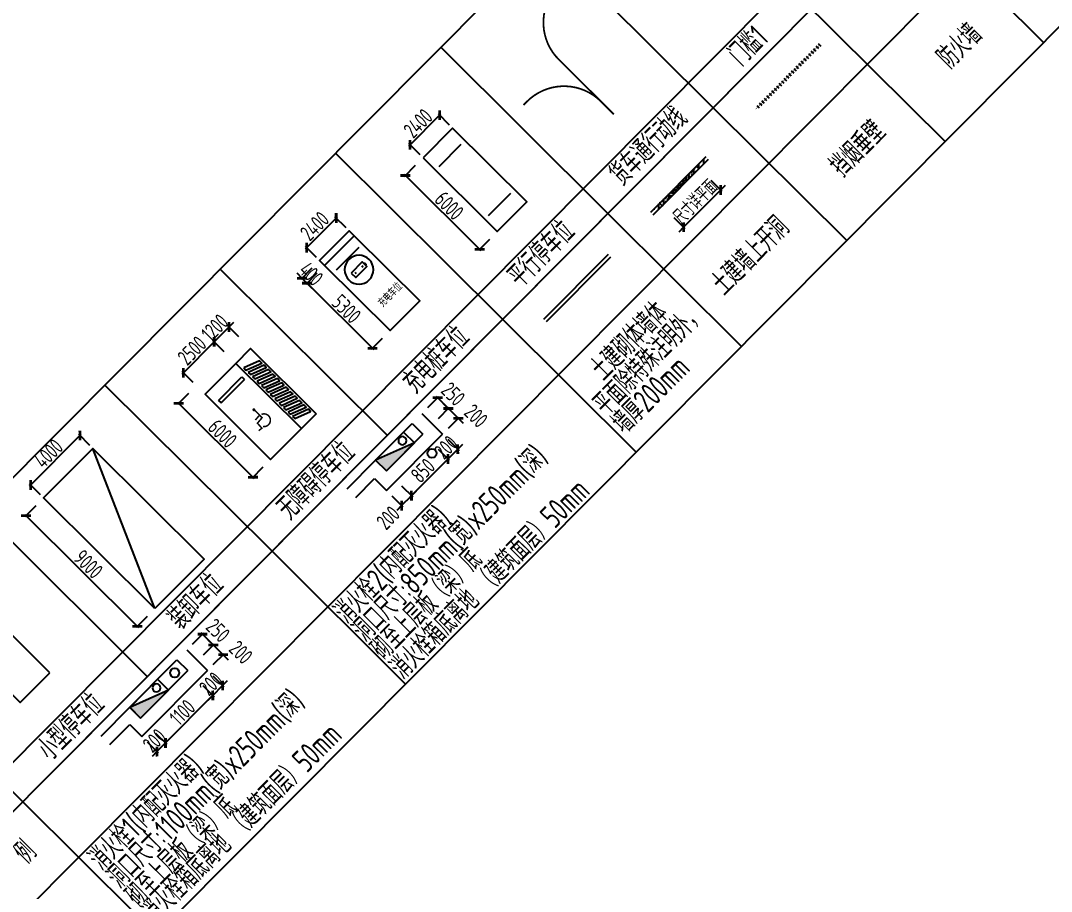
# Model space of a CAD drawing. Extents: x 517381295 to 519272522, y 3499086963 to 3500603577.
# Drawn here: x 519034464 to 519093535, y 3499592979 to 3499642887 of the extents above; entities that cross this region are included whole.
import ezdxf
from ezdxf.enums import TextEntityAlignment as Align

# ---------------------------------------------------------------- set-up
doc = ezdxf.new("R2010")
doc.units = 0
doc.header["$LTSCALE"] = 1000
doc.header["$MEASUREMENT"] = 0
doc.header["$PDMODE"] = 1
doc.linetypes.add('DASHED', pattern=[0.75, 0.5, -0.25])
doc.linetypes.add('DOTE', pattern=[2.42, 2, -0.2, 0.02, -0.2])
doc.layers.get('0').update_dxf_attribs({"linetype": 'CONTINUOUS'})
doc.layers.get('DEFPOINTS').update_dxf_attribs({"color": 8, "linetype": 'CONTINUOUS'})
for name, color, linetype in [('A-地下车道中线', 1, 'CONTINUOUS'), ('A_park 2', 251, 'CONTINUOUS'), ('AD-DIMS-INSD', 73, 'CONTINUOUS'), ('AD-NAME-ROOM', 9, 'CONTINUOUS'), ('AE-DOOR-INSD', 61, 'CONTINUOUS'), ('AE-EQPM', 70, 'CONTINUOUS'), ('AE-HOLE', 211, 'CONTINUOUS'), ('AE-WALL', 255, 'CONTINUOUS'), ('AE-WALL-HACH', 15, 'CONTINUOUS'), ('C-SHET-SHET', 144, 'CONTINUOUS'), ('road center', 171, 'CONTINUOUS'), ('W-FRPT-HYDT', 140, 'CONTINUOUS'), ('停车', 254, 'CONTINUOUS')]:
    doc.layers.add(name, color=color, linetype=linetype)
doc.styles.add('TH-STYLE3', font='tssdeng.shx', dxfattribs={"width": 0.7, "bigfont": 'tssdchn.shx'})
doc.dimstyles.new('TH-DIM150-FINAL', dxfattribs={"dimscale": 100, "dimtxt": 4.5, "dimasz": 2, "dimexe": 1, "dimexo": 1, "dimgap": 1, "dimtad": 1, "dimdec": 0, "dimdsep": 46, "dimtxsty": 'TH-STYLE3', "dimblk1": 'ARCHTICK', "dimblk2": 'ARCHTICK', "dimsah": 1, "dimcen": -1, "dimdle": 1, "dimclrd": 256, "dimclre": 256, "dimclrt": 256, "dimadec": 0, "dimazin": 0, "dimtfac": 1, "dimtdec": 0, "dimtix": 1, "dimtmove": 2, "dimatfit": 0, "dimldrblk": 'DOT', "dimfxl": 0, "dimtolj": 1, "dimtzin": 0, "dimlwd": -1, "dimlwe": -1, "dimarcsym": 0})

# ---------------------------------------------------------------- blocks, each defined once
blk = doc.blocks.new('C-Cutline-plan$0$消火栓箱(带水喉)')
at = {"layer": 'W-FRPT-HYDT'}
h = blk.add_hatch(color=8, dxfattribs=at)
h.paths.add_polyline_path([(927.95, 44.66), (930.35, 38.42), (930.35, 44.66)])
h.paths.add_polyline_path([(930.35, 44.66), (930.35, 38.42), (930.45, 38.16), (930.45, 44.66)])
for p, q in [((930.45, 38.16), (927.95, 44.66)), ((927.95, 44.66), (927.95, 38.16)), ((930.45, 44.66), (927.95, 44.66)), ((930.45, 38.16), (930.45, 44.66)), ((927.95, 38.16), (930.45, 38.16))]:
    blk.add_line(p, q, dxfattribs=at)
blk.add_circle((928.81, 39.3), 0.659, dxfattribs=at)
blk = doc.blocks.new('_ArchTick')
at = {"color": 0, "linetype": 'ByBlock', "const_width": 0.4}
blk.add_lwpolyline([(-0.5, -0.5), (0.5, 0.5)], dxfattribs=at)
blk = doc.blocks.new('*D390')
at = {"layer": 'AD-DIMS-INSD', "transparency": 16777216}
for p, q in [((519041709, 3499601557), (519042347, 3499600922)), ((519042201, 3499602052), (519042839, 3499601417)), ((519042276, 3499600993), (519042768, 3499601488)), ((519042768, 3499601488), (519043050, 3499601771)), ((519042276, 3499600993), (519041994, 3499600709))]:
    blk.add_line(p, q, dxfattribs=at)
at = {"layer": 'DEFPOINTS', "color": 0, "transparency": 16777216}
for p in [(519041813, 3499602438), (519041321, 3499601943), (519042768, 3499601488)]:
    blk.add_point(p, dxfattribs=at)
at = {"layer": 'AD-DIMS-INSD', "transparency": 16777216, "xscale": 400, "yscale": 400, "zscale": 400}
for p, rotation in [((519042768, 3499601488), 225.1572953919617), ((519042276, 3499600993), 45.15729539196177)]:
    blk.add_blockref('_ArchTick', p, dxfattribs=dict(at, rotation=rotation))
at = {"layer": 'AD-DIMS-INSD', "transparency": 16777216, "insert": (519042132, 3499601628), "char_height": 900, "attachment_point": 5, "rotation": 45.1573, "style": 'TH-STYLE3'}
blk.add_mtext('\\A1;200', dxfattribs=at)
blk = doc.blocks.new('_DOT')
at = {"color": 0, "linetype": 'ByBlock', "const_width": 0.5}
blk.add_lwpolyline([(-0.25, 0, 1), (0.25, 0, 1)], format="xyb", close=True, dxfattribs=at)
blk = doc.blocks.new('*D391')
at = {"layer": 'AD-DIMS-INSD', "transparency": 16777216}
for p, q in [((519044909, 3499604774), (519045547, 3499604139)), ((519042698, 3499601417), (519045546, 3499604281)), ((519042201, 3499602052), (519042839, 3499601417))]:
    blk.add_line(p, q, dxfattribs=at)
at = {"layer": 'DEFPOINTS', "color": 0, "transparency": 16777216}
for p in [(519044521, 3499605160), (519045476, 3499604210), (519041813, 3499602438)]:
    blk.add_point(p, dxfattribs=at)
at = {"layer": 'AD-DIMS-INSD', "transparency": 16777216, "xscale": 400, "yscale": 400, "zscale": 400}
for p, rotation in [((519045476, 3499604210), 45.15729539196171), ((519042768, 3499601488), 225.1572953919617)]:
    blk.add_blockref('_ArchTick', p, dxfattribs=dict(at, rotation=rotation))
at = {"layer": 'AD-DIMS-INSD', "transparency": 16777216, "insert": (519043732, 3499603237), "char_height": 900, "attachment_point": 5, "rotation": 45.1573, "style": 'TH-STYLE3'}
blk.add_mtext('\\A1;1100', dxfattribs=at)
blk = doc.blocks.new('*D392')
at = {"layer": 'AD-DIMS-INSD', "transparency": 16777216}
for p, q in [((519045472, 3499605341), (519046110, 3499604706)), ((519046039, 3499604776), (519046321, 3499605060)), ((519044909, 3499604774), (519045547, 3499604139)), ((519045476, 3499604210), (519046039, 3499604776)), ((519045476, 3499604210), (519045194, 3499603926))]:
    blk.add_line(p, q, dxfattribs=at)
at = {"layer": 'DEFPOINTS', "color": 0, "transparency": 16777216}
for p in [(519045084, 3499605726), (519044521, 3499605160), (519046039, 3499604776)]:
    blk.add_point(p, dxfattribs=at)
at = {"layer": 'AD-DIMS-INSD', "transparency": 16777216, "xscale": 400, "yscale": 400, "zscale": 400}
for p, rotation in [((519046039, 3499604776), 225.1572953919617), ((519045476, 3499604210), 45.15729539196177)]:
    blk.add_blockref('_ArchTick', p, dxfattribs=dict(at, rotation=rotation))
at = {"layer": 'AD-DIMS-INSD', "transparency": 16777216, "insert": (519045368, 3499604881), "char_height": 900, "attachment_point": 5, "rotation": 45.1573, "style": 'TH-STYLE3'}
blk.add_mtext('\\A1;200', dxfattribs=at)
blk = doc.blocks.new('*D393')
at = {"layer": 'AD-DIMS-INSD', "transparency": 16777216}
for p, q in [((519055730, 3499615655), (519056368, 3499615021)), ((519056294, 3499616222), (519056932, 3499615587)), ((519056297, 3499615091), (519056861, 3499615658)), ((519056861, 3499615658), (519057143, 3499615941)), ((519056297, 3499615091), (519056015, 3499614807))]:
    blk.add_line(p, q, dxfattribs=at)
at = {"layer": 'DEFPOINTS', "color": 0, "transparency": 16777216}
for p in [(519055648, 3499616864), (519055084, 3499616298), (519056861, 3499615658)]:
    blk.add_point(p, dxfattribs=at)
at = {"layer": 'AD-DIMS-INSD', "transparency": 16777216, "xscale": 400, "yscale": 400, "zscale": 400}
for p, rotation in [((519056861, 3499615658), 225.1572953919617), ((519056297, 3499615091), 45.15729539196177)]:
    blk.add_blockref('_ArchTick', p, dxfattribs=dict(at, rotation=rotation))
at = {"layer": 'AD-DIMS-INSD', "transparency": 16777216, "insert": (519055525, 3499614391), "char_height": 900, "attachment_point": 5, "rotation": 45.1573, "style": 'TH-STYLE3'}
blk.add_mtext('\\A1;200', dxfattribs=at)
blk = doc.blocks.new('*D394')
at = {"layer": 'AD-DIMS-INSD', "transparency": 16777216}
for p, q in [((519058386, 3499618325), (519059024, 3499617691)), ((519056790, 3499615587), (519059023, 3499617832)), ((519056294, 3499616222), (519056932, 3499615587))]:
    blk.add_line(p, q, dxfattribs=at)
at = {"layer": 'DEFPOINTS', "color": 0, "transparency": 16777216}
for p in [(519057740, 3499618968), (519058953, 3499617761), (519055648, 3499616864)]:
    blk.add_point(p, dxfattribs=at)
at = {"layer": 'AD-DIMS-INSD', "transparency": 16777216, "xscale": 400, "yscale": 400, "zscale": 400}
for p, rotation in [((519058953, 3499617761), 45.15729539196171), ((519056861, 3499615658), 225.1572953919617)]:
    blk.add_blockref('_ArchTick', p, dxfattribs=dict(at, rotation=rotation))
at = {"layer": 'AD-DIMS-INSD', "transparency": 16777216, "insert": (519057517, 3499617097), "char_height": 900, "attachment_point": 5, "rotation": 45.1573, "style": 'TH-STYLE3'}
blk.add_mtext('\\A1;850', dxfattribs=at)
blk = doc.blocks.new('*D395')
at = {"layer": 'AD-DIMS-INSD', "transparency": 16777216}
for p, q in [((519058949, 3499618892), (519059587, 3499618257)), ((519059516, 3499618328), (519059798, 3499618611)), ((519058386, 3499618325), (519059024, 3499617691)), ((519058953, 3499617761), (519059516, 3499618328)), ((519058953, 3499617761), (519058671, 3499617478))]:
    blk.add_line(p, q, dxfattribs=at)
at = {"layer": 'DEFPOINTS', "color": 0, "transparency": 16777216}
for p in [(519058303, 3499619534), (519057740, 3499618968), (519059516, 3499618328)]:
    blk.add_point(p, dxfattribs=at)
at = {"layer": 'AD-DIMS-INSD', "transparency": 16777216, "xscale": 400, "yscale": 400, "zscale": 400}
for p, rotation in [((519059516, 3499618328), 225.1572953919617), ((519058953, 3499617761), 45.15729539196177)]:
    blk.add_blockref('_ArchTick', p, dxfattribs=dict(at, rotation=rotation))
at = {"layer": 'AD-DIMS-INSD', "transparency": 16777216, "insert": (519058845, 3499618432), "char_height": 900, "attachment_point": 5, "rotation": 45.1573, "style": 'TH-STYLE3'}
blk.add_mtext('\\A1;200', dxfattribs=at)
blk = doc.blocks.new('*D396')
at = {"layer": 'AD-DIMS-INSD', "transparency": 16777216}
for p, q in [((519058417, 3499620089), (519059052, 3499620727)), ((519058981, 3499620657), (519058698, 3499620939)), ((519058981, 3499620657), (519059548, 3499620093)), ((519058984, 3499619526), (519059618, 3499620164)), ((519059548, 3499620093), (519059832, 3499619811))]:
    blk.add_line(p, q, dxfattribs=at)
at = {"layer": 'DEFPOINTS', "color": 0, "transparency": 16777216}
for p in [(519058196, 3499619867), (519059548, 3499620093), (519058763, 3499619304)]:
    blk.add_point(p, dxfattribs=at)
at = {"layer": 'AD-DIMS-INSD', "transparency": 16777216, "xscale": 400, "yscale": 400, "zscale": 400}
for p, rotation in [((519058981, 3499620657), 315.1572881541092), ((519059548, 3499620093), 135.1572881541092)]:
    blk.add_blockref('_ArchTick', p, dxfattribs=dict(at, rotation=rotation))
at = {"layer": 'AD-DIMS-INSD', "transparency": 16777216, "insert": (519060566, 3499620234), "char_height": 900, "attachment_point": 5, "rotation": 315.15729, "style": 'TH-STYLE3'}
blk.add_mtext('\\A1;200', dxfattribs=at)
blk = doc.blocks.new('*D397')
at = {"layer": 'AD-DIMS-INSD', "transparency": 16777216}
for p, q in [((519057799, 3499620705), (519058433, 3499621343)), ((519059052, 3499620586), (519058292, 3499621342)), ((519058417, 3499620089), (519059052, 3499620727))]:
    blk.add_line(p, q, dxfattribs=at)
at = {"layer": 'DEFPOINTS', "color": 0, "transparency": 16777216}
for p in [(519058363, 3499621272), (519057577, 3499620482), (519058196, 3499619867)]:
    blk.add_point(p, dxfattribs=at)
at = {"layer": 'AD-DIMS-INSD', "transparency": 16777216, "xscale": 400, "yscale": 400, "zscale": 400}
for p, rotation in [((519058363, 3499621272), 135.1572881541092), ((519058981, 3499620657), 315.1572881541092)]:
    blk.add_blockref('_ArchTick', p, dxfattribs=dict(at, rotation=rotation))
at = {"layer": 'AD-DIMS-INSD', "transparency": 16777216, "insert": (519059253, 3499621486), "char_height": 900, "attachment_point": 5, "rotation": 315.15729, "style": 'TH-STYLE3'}
blk.add_mtext('\\A1;250', dxfattribs=at)
blk = doc.blocks.new('*D400')
at = {"layer": 'AD-DIMS-INSD', "transparency": 16777216}
for p, q in [((519045504, 3499607105), (519045221, 3499607387)), ((519044940, 3499606538), (519045575, 3499607176)), ((519045504, 3499607105), (519046071, 3499606542)), ((519045507, 3499605974), (519046141, 3499606613)), ((519046071, 3499606542), (519046354, 3499606260))]:
    blk.add_line(p, q, dxfattribs=at)
at = {"layer": 'DEFPOINTS', "color": 0, "transparency": 16777216}
for p in [(519044719, 3499606316), (519046071, 3499606542), (519045286, 3499605752)]:
    blk.add_point(p, dxfattribs=at)
at = {"layer": 'AD-DIMS-INSD', "transparency": 16777216, "xscale": 400, "yscale": 400, "zscale": 400}
for p, rotation in [((519045504, 3499607105), 315.1572881541092), ((519046071, 3499606542), 135.1572881541092)]:
    blk.add_blockref('_ArchTick', p, dxfattribs=dict(at, rotation=rotation))
at = {"layer": 'AD-DIMS-INSD', "transparency": 16777216, "insert": (519047089, 3499606683), "char_height": 900, "attachment_point": 5, "rotation": 315.15729, "style": 'TH-STYLE3'}
blk.add_mtext('\\A1;200', dxfattribs=at)
blk = doc.blocks.new('*D401')
at = {"layer": 'AD-DIMS-INSD', "transparency": 16777216}
for p, q in [((519044321, 3499607153), (519044956, 3499607791)), ((519045575, 3499607035), (519044815, 3499607791)), ((519044940, 3499606538), (519045575, 3499607176))]:
    blk.add_line(p, q, dxfattribs=at)
at = {"layer": 'DEFPOINTS', "color": 0, "transparency": 16777216}
for p in [(519044885, 3499607720), (519044100, 3499606931), (519044719, 3499606316)]:
    blk.add_point(p, dxfattribs=at)
at = {"layer": 'AD-DIMS-INSD', "transparency": 16777216, "xscale": 400, "yscale": 400, "zscale": 400}
for p, rotation in [((519044885, 3499607720), 135.1572881541092), ((519045504, 3499607105), 315.1572881541092)]:
    blk.add_blockref('_ArchTick', p, dxfattribs=dict(at, rotation=rotation))
at = {"layer": 'AD-DIMS-INSD', "transparency": 16777216, "insert": (519045776, 3499607934), "char_height": 900, "attachment_point": 5, "rotation": 315.15729, "style": 'TH-STYLE3'}
blk.add_mtext('\\A1;250', dxfattribs=at)
blk = doc.blocks.new('*D402')
at = {"layer": 'AD-DIMS-INSD', "transparency": 16777216}
for p, q in [((519034971, 3499616199), (519037932, 3499619177)), ((519038429, 3499618542), (519037791, 3499619177)), ((519035608, 3499615706), (519034970, 3499616341))]:
    blk.add_line(p, q, dxfattribs=at)
at = {"layer": 'DEFPOINTS', "color": 0, "transparency": 16777216}
for p in [(519037862, 3499619106), (519038603, 3499618369), (519035782, 3499615533)]:
    blk.add_point(p, dxfattribs=at)
at = {"layer": 'AD-DIMS-INSD', "transparency": 16777216, "xscale": 400, "yscale": 400, "zscale": 400}
for p, rotation in [((519037862, 3499619106), 45.15734613649116), ((519035041, 3499616270), 225.1573461364912)]:
    blk.add_blockref('_ArchTick', p, dxfattribs=dict(at, rotation=rotation))
at = {"layer": 'AD-DIMS-INSD', "transparency": 16777216, "insert": (519036061, 3499618076), "char_height": 900, "attachment_point": 5, "rotation": 45.15735, "style": 'TH-STYLE3'}
blk.add_mtext('\\A1;4000', dxfattribs=at)
blk = doc.blocks.new('*D403')
at = {"layer": 'AD-DIMS-INSD', "transparency": 16777216}
for p, q in [((519035335, 3499615083), (519034700, 3499614444)), ((519034700, 3499614586), (519041223, 3499608098)), ((519041716, 3499608736), (519041081, 3499608098))]:
    blk.add_line(p, q, dxfattribs=at)
at = {"layer": 'DEFPOINTS', "color": 0, "transparency": 16777216}
for p in [(519035782, 3499615533), (519042164, 3499609186), (519041152, 3499608169)]:
    blk.add_point(p, dxfattribs=at)
at = {"layer": 'AD-DIMS-INSD', "transparency": 16777216, "xscale": 400, "yscale": 400, "zscale": 400}
for p, rotation in [((519034771, 3499614515), 135.1573582039993), ((519041152, 3499608169), 315.1573582039993)]:
    blk.add_blockref('_ArchTick', p, dxfattribs=dict(at, rotation=rotation))
at = {"layer": 'AD-DIMS-INSD', "transparency": 16777216, "insert": (519038349, 3499611732), "char_height": 900, "attachment_point": 5, "rotation": 315.15736, "style": 'TH-STYLE3'}
blk.add_mtext('\\A1;9000', dxfattribs=at)
blk = doc.blocks.new('__附着_A09-地下车库平面图（外参）_TEN24ZPV_设计区$0$无障碍车位')
at = {"layer": 'AE-EQPM'}
for p, q in [((-300, 4500), (-2200, 4500)), ((-2200, 4500), (-2200, 4300)), ((-300, 4300), (-2200, 4300)), ((-300, 4500), (-300, 4300))]:
    blk.add_line(p, q, dxfattribs=at)
for points in [[(-3700, 0), (-2500, 0), (-2500, 5300), (-3700, 5300)], [(-2635, 4790), (-2635, 4610), (-3565, 4252), (-3565, 4431)], [(-2500, 5300), (0, 5300), (0, 0), (-2500, 0)], [(-2635, 4431), (-2635, 4252), (-3565, 3894), (-3565, 4073)], [(-2635, 4073), (-2635, 3894), (-3565, 3536), (-3565, 3715)], [(-2635, 3715), (-2635, 3536), (-3565, 3178), (-3565, 3357)], [(-2635, 3357), (-2635, 3178), (-3565, 2820), (-3565, 2999)], [(-2635, 2999), (-2635, 2820), (-3565, 2462), (-3565, 2641)], [(-2635, 2641), (-2635, 2462), (-3565, 2104), (-3565, 2283)], [(-2635, 2283), (-2635, 2104), (-3565, 1746), (-3565, 1925)], [(-2635, 1925), (-2635, 1746), (-3565, 1388), (-3565, 1567)], [(-2635, 1567), (-2635, 1388), (-3565, 1030), (-3565, 1209)], [(-2635, 1209), (-2635, 1030), (-3565, 672), (-3565, 851)], [(-2635, 851), (-2635, 672), (-3565, 313), (-3565, 493)]]:
    blk.add_lwpolyline(points, close=True, dxfattribs=at)
at = {"layer": 'AE-EQPM', "const_width": 86.8, "elevation": 0}
blk.add_lwpolyline([(-1390, 2687, 1), (-1304, 2681, 1)], format="xyb", close=True, dxfattribs=at)
for points in [[(-1362, 2624), (-1353, 2031), (-942, 2003), (-922, 1617), (-689, 1647)], [(-1339, 2238), (-988, 2214)]]:
    blk.add_lwpolyline(points, dxfattribs=at)
blk.add_lwpolyline([(-1469, 2188, 1.32353), (-1038, 1637, -3.460137)], format="xyb", dxfattribs=at)
blk = doc.blocks.new('*D404')
at = {"layer": 'AD-DIMS-INSD', "transparency": 16777216}
for p, q in [((519043723, 3499622631), (519045627, 3499624546)), ((519046123, 3499623911), (519045485, 3499624545)), ((519044361, 3499622138), (519043722, 3499622773))]:
    blk.add_line(p, q, dxfattribs=at)
at = {"layer": 'DEFPOINTS', "color": 0, "transparency": 16777216}
for p in [(519045556, 3499624475), (519046298, 3499623737), (519044535, 3499621965)]:
    blk.add_point(p, dxfattribs=at)
at = {"layer": 'AD-DIMS-INSD', "transparency": 16777216, "xscale": 400, "yscale": 400, "zscale": 400}
for p, rotation in [((519045556, 3499624475), 45.15734613649171), ((519043793, 3499622702), 225.1573461364917)]:
    blk.add_blockref('_ArchTick', p, dxfattribs=dict(at, rotation=rotation))
at = {"layer": 'AD-DIMS-INSD', "transparency": 16777216, "insert": (519044285, 3499623976), "char_height": 900, "attachment_point": 5, "rotation": 45.15735, "style": 'TH-STYLE3'}
blk.add_mtext('\\A1;2500', dxfattribs=at)
blk = doc.blocks.new('*D405')
at = {"layer": 'AD-DIMS-INSD', "transparency": 16777216}
for p, q in [((519044087, 3499621515), (519043452, 3499620877)), ((519043452, 3499621018), (519047848, 3499616646)), ((519048341, 3499617284), (519047707, 3499616646))]:
    blk.add_line(p, q, dxfattribs=at)
at = {"layer": 'DEFPOINTS', "color": 0, "transparency": 16777216}
for p in [(519044535, 3499621965), (519048789, 3499617734), (519047777, 3499616716)]:
    blk.add_point(p, dxfattribs=at)
at = {"layer": 'AD-DIMS-INSD', "transparency": 16777216, "xscale": 400, "yscale": 400, "zscale": 400}
for p, rotation in [((519043523, 3499620947), 135.1573582039983), ((519047777, 3499616716), 315.1573582039982)]:
    blk.add_blockref('_ArchTick', p, dxfattribs=dict(at, rotation=rotation))
at = {"layer": 'AD-DIMS-INSD', "transparency": 16777216, "insert": (519046038, 3499619222), "char_height": 900, "attachment_point": 5, "rotation": 315.15736, "style": 'TH-STYLE3'}
blk.add_mtext('\\A1;6000', dxfattribs=at)
blk = doc.blocks.new('*D406')
at = {"layer": 'AD-DIMS-INSD', "transparency": 16777216}
for p, q in [((519045556, 3499624475), (519046402, 3499625326)), ((519046970, 3499624761), (519046332, 3499625396)), ((519046402, 3499625326), (519046684, 3499625609)), ((519046123, 3499623911), (519045485, 3499624545)), ((519045556, 3499624475), (519045274, 3499624191))]:
    blk.add_line(p, q, dxfattribs=at)
at = {"layer": 'DEFPOINTS', "color": 0, "transparency": 16777216}
for p in [(519046402, 3499625326), (519047144, 3499624588), (519046298, 3499623737)]:
    blk.add_point(p, dxfattribs=at)
at = {"layer": 'AD-DIMS-INSD', "transparency": 16777216, "xscale": 400, "yscale": 400, "zscale": 400}
for p, rotation in [((519046402, 3499625326), 225.1573461364917), ((519045556, 3499624475), 45.15734613649169)]:
    blk.add_blockref('_ArchTick', p, dxfattribs=dict(at, rotation=rotation))
at = {"layer": 'AD-DIMS-INSD', "transparency": 16777216, "insert": (519045589, 3499625288), "char_height": 900, "attachment_point": 5, "rotation": 45.15735, "style": 'TH-STYLE3'}
blk.add_mtext('\\A1;1200', dxfattribs=at)
blk = doc.blocks.new('*D407')
at = {"layer": 'AD-DIMS-INSD', "transparency": 16777216}
for p, q in [((519050788, 3499629806), (519052621, 3499631649)), ((519053118, 3499631014), (519052480, 3499631649)), ((519051425, 3499629313), (519050787, 3499629947))]:
    blk.add_line(p, q, dxfattribs=at)
at = {"layer": 'DEFPOINTS', "color": 0, "transparency": 16777216}
for p in [(519052551, 3499631578), (519053292, 3499630841), (519051600, 3499629139)]:
    blk.add_point(p, dxfattribs=at)
at = {"layer": 'AD-DIMS-INSD', "transparency": 16777216, "xscale": 400, "yscale": 400, "zscale": 400}
for p, rotation in [((519052551, 3499631578), 45.15734613650503), ((519050858, 3499629877), 225.1573461365051)]:
    blk.add_blockref('_ArchTick', p, dxfattribs=dict(at, rotation=rotation))
at = {"layer": 'AD-DIMS-INSD', "transparency": 16777216, "insert": (519051314, 3499631115), "char_height": 900, "attachment_point": 5, "rotation": 45.15735, "style": 'TH-STYLE3'}
blk.add_mtext('\\A1;2400', dxfattribs=at)
blk = doc.blocks.new('*D408')
at = {"layer": 'AD-DIMS-INSD', "transparency": 16777216}
for p, q in [((519051435, 3499628407), (519050801, 3499627769)), ((519050800, 3499627910), (519054700, 3499624032)), ((519055193, 3499624670), (519054559, 3499624032))]:
    blk.add_line(p, q, dxfattribs=at)
at = {"layer": 'DEFPOINTS', "color": 0, "transparency": 16777216}
for p in [(519051883, 3499628857), (519055641, 3499625120), (519054629, 3499624103)]:
    blk.add_point(p, dxfattribs=at)
at = {"layer": 'AD-DIMS-INSD', "transparency": 16777216, "xscale": 400, "yscale": 400, "zscale": 400}
for p, rotation in [((519050871, 3499627840), 135.1573582039901), ((519054629, 3499624103), 315.1573582039901)]:
    blk.add_blockref('_ArchTick', p, dxfattribs=dict(at, rotation=rotation))
at = {"layer": 'AD-DIMS-INSD', "transparency": 16777216, "insert": (519053138, 3499626361), "char_height": 900, "attachment_point": 5, "rotation": 315.15736, "style": 'TH-STYLE3'}
blk.add_mtext('\\A1;5300', dxfattribs=at)
blk = doc.blocks.new('*D409')
at = {"layer": 'AD-DIMS-INSD', "transparency": 16777216}
for p, q in [((519056714, 3499635694), (519058547, 3499637537)), ((519059044, 3499636902), (519058406, 3499637537)), ((519057352, 3499635200), (519056713, 3499635835))]:
    blk.add_line(p, q, dxfattribs=at)
at = {"layer": 'DEFPOINTS', "color": 0, "transparency": 16777216}
for p in [(519058477, 3499637466), (519059218, 3499636729), (519057526, 3499635027)]:
    blk.add_point(p, dxfattribs=at)
at = {"layer": 'AD-DIMS-INSD', "transparency": 16777216, "xscale": 400, "yscale": 400, "zscale": 400}
for p, rotation in [((519058477, 3499637466), 45.15734613650503), ((519056784, 3499635765), 225.1573461365051)]:
    blk.add_blockref('_ArchTick', p, dxfattribs=dict(at, rotation=rotation))
at = {"layer": 'AD-DIMS-INSD', "transparency": 16777216, "insert": (519057241, 3499637003), "char_height": 900, "attachment_point": 5, "rotation": 45.15735, "style": 'TH-STYLE3'}
blk.add_mtext('\\A1;2400', dxfattribs=at)
blk = doc.blocks.new('*D410')
at = {"layer": 'AD-DIMS-INSD', "transparency": 16777216}
for p, q in [((519057078, 3499634577), (519056443, 3499633939)), ((519056443, 3499634080), (519060839, 3499629708)), ((519061332, 3499630346), (519060698, 3499629708))]:
    blk.add_line(p, q, dxfattribs=at)
at = {"layer": 'DEFPOINTS', "color": 0, "transparency": 16777216}
for p in [(519057526, 3499635027), (519061780, 3499630796), (519060768, 3499629779)]:
    blk.add_point(p, dxfattribs=at)
at = {"layer": 'AD-DIMS-INSD', "transparency": 16777216, "xscale": 400, "yscale": 400, "zscale": 400}
for p, rotation in [((519056514, 3499634010), 135.1573582039901), ((519060768, 3499629779), 315.1573582039901)]:
    blk.add_blockref('_ArchTick', p, dxfattribs=dict(at, rotation=rotation))
at = {"layer": 'AD-DIMS-INSD', "transparency": 16777216, "insert": (519059029, 3499632284), "char_height": 900, "attachment_point": 5, "rotation": 315.15736, "style": 'TH-STYLE3'}
blk.add_mtext('\\A1;6000', dxfattribs=at)
blk = doc.blocks.new('*U388')
at = {"layer": 'AE-DOOR-INSD'}
for p, q in [((-200, 100), (-200, -100)), ((0, 100), (0, -100)), ((200, 100), (200, -100)), ((400, 100), (400, -100)), ((600, 100), (600, -100)), ((800, 100), (800, -100)), ((1000, 100), (1000, -100)), ((1200, 100), (1200, -100)), ((1400, 100), (1400, -100)), ((1600, 100), (1600, -100)), ((1800, 100), (1800, -100)), ((2000, 100), (2000, -100)), ((2200, 100), (2200, -100)), ((2400, 100), (2400, -100)), ((2600, 100), (2600, -100)), ((2800, 100), (2800, -100)), ((3000, 100), (3000, -100)), ((3200, 100), (3200, -100)), ((3400, 100), (3400, -100)), ((3600, 100), (3600, -100)), ((3800, 100), (3800, -100)), ((4000, 100), (4000, -100)), ((4200, 100), (4200, -100)), ((4400, 100), (4400, -100)), ((4600, 100), (4600, -100)), ((4800, 100), (4800, -100))]:
    blk.add_line(p, q, dxfattribs=at)
at = {"layer": 'AE-DOOR-INSD', "const_width": 30}
blk.add_lwpolyline([(-400, 0), (4840, 0)], dxfattribs=at)
blk = doc.blocks.new('*D415')
at = {"layer": 'AD-DIMS-INSD', "transparency": 16777216}
for p, q in [((519074011, 3499633738), (519074649, 3499633103)), ((519074578, 3499633174), (519074860, 3499633457)), ((519072462, 3499631046), (519074578, 3499633174)), ((519071895, 3499631610), (519072533, 3499630976)), ((519072462, 3499631046), (519072180, 3499630763))]:
    blk.add_line(p, q, dxfattribs=at)
at = {"layer": 'DEFPOINTS', "color": 0, "transparency": 16777216}
for p in [(519073342, 3499634402, 29), (519074578, 3499633174), (519071227, 3499632275, 29)]:
    blk.add_point(p, dxfattribs=at)
at = {"layer": 'AD-DIMS-INSD', "transparency": 16777216, "xscale": 400, "yscale": 400, "zscale": 400}
for p, rotation in [((519074578, 3499633174), 225.1572953919617), ((519072462, 3499631046), 45.15729539196177)]:
    blk.add_blockref('_ArchTick', p, dxfattribs=dict(at, rotation=rotation))
at = {"layer": 'AD-DIMS-INSD', "transparency": 16777216, "insert": (519073130, 3499632498), "char_height": 900, "attachment_point": 5, "rotation": 45.1573, "style": 'TH-STYLE3'}
blk.add_mtext('\\A1;尺寸详平面', dxfattribs=at)
blk = doc.blocks.new('parking lot')
at = {"layer": 'AE-EQPM'}
for p, q in [((-900, 4400), (-900, 4600)), ((-900, 4600), (900, 4600)), ((900, 4400), (-900, 4400)), ((900, 4600), (900, 4400))]:
    blk.add_line(p, q, dxfattribs=at)
blk.add_lwpolyline([(-1200, 0), (-1200, 5300), (1200, 5300), (1200, 0)], close=True, dxfattribs=at)
blk = doc.blocks.new('*D417')
at = {"layer": 'AD-DIMS-INSD', "transparency": 16777216}
for p, q in [((519051152, 3499628689), (519050517, 3499628051)), ((519050588, 3499628122), (519050304, 3499628404)), ((519050588, 3499628122), (519050871, 3499627840)), ((519051435, 3499628407), (519050801, 3499627769)), ((519050871, 3499627840), (519051155, 3499627558))]:
    blk.add_line(p, q, dxfattribs=at)
at = {"layer": 'DEFPOINTS', "color": 0, "transparency": 16777216}
for p in [(519051600, 3499629139), (519051883, 3499628857), (519050871, 3499627840)]:
    blk.add_point(p, dxfattribs=at)
at = {"layer": 'AD-DIMS-INSD', "transparency": 16777216, "xscale": 400, "yscale": 400, "zscale": 400}
for p, rotation in [((519050588, 3499628122), 315.1573582039901), ((519050871, 3499627840), 135.1573582039901)]:
    blk.add_blockref('_ArchTick', p, dxfattribs=dict(at, rotation=rotation))
at = {"layer": 'AD-DIMS-INSD', "transparency": 16777216, "insert": (519051117, 3499628371), "char_height": 900, "attachment_point": 5, "rotation": 315.15736, "style": 'TH-STYLE3'}
blk.add_mtext('\\A1;400', dxfattribs=at)
blk = doc.blocks.new('A$C7949765C')
at = {"layer": 'AE-EQPM'}
for p, q in [((667, 2096), (667, 270)), ((1574, 1499), (1574, 1399)), ((1524, 918), (1624, 918)), ((1574, 868), (1574, 968))]:
    blk.add_line(p, q, dxfattribs=at)
for points in [[(0, 0), (-400, 0), (-400, 2400), (0, 2400)], [(0, 2400), (0, 0), (5300, 0), (5300, 2400)], [(1389, 1636), (1758, 1636), (1758, 731), (1389, 731)], [(1496, 684), (1652, 684), (1652, 731), (1496, 731)]]:
    blk.add_lwpolyline(points, close=True, dxfattribs=at)
blk.add_circle((1574, 1183), 828, dxfattribs=at)
blk = doc.blocks.new('cbgfddgdsgds')
at = {"layer": 'AE-EQPM'}
for p, q in [((-5000, 900), (-5000, -900)), ((-1000, 900), (-1000, -900))]:
    blk.add_line(p, q, dxfattribs=at)
blk.add_lwpolyline([(-6000, 1200), (0, 1200), (0, -1200), (-6000, -1200)], close=True, dxfattribs=at)
blk = doc.blocks.new('6574567')
at = {"layer": 'AE-EQPM'}
blk.add_line((-1355340, -442033), (-1359340, -451033), dxfattribs=at)
blk.add_lwpolyline([(-1355340, -442033), (-1355340, -451033), (-1359340, -451033), (-1359340, -442033)], close=True, dxfattribs=at)

msp = doc.modelspace()

# ---------------------------------------------------------------- hatches: boundary and pattern name
at = {"layer": 'AE-WALL-HACH'}
h = msp.add_hatch(dxfattribs=at)
h.set_pattern_fill('ANSI31', color=256, scale=90, angle=45.157292, style=0)
h.set_pattern_definition([(90.1573, (519108582.86, 3499491035.04), (-285.7489, -0.78446), [])])
edge = h.paths.add_edge_path()
edge.add_line((519073749.9, 3499635096), (519070574, 3499631902.6))
edge.add_line((519070738.2, 3499632067.8), (519070876.3, 3499631923))
edge.add_line((519070713.9, 3499631759.7), (519073670.9, 3499634733))
edge.add_line((519073891.7, 3499634955), (519073670, 3499635015.7))

# ---------------------------------------------------------------- linework, layer by layer
at = {"layer": 'A-地下车道中线', "color": 2, "linetype": 'DOTE', "const_width": 100}
for points in [[(519065492.2, 3499645093.4), (519065296.3, 3499644896.4, 0.4142136), (519065308, 3499640653.8)], [(519063281.2, 3499638046.7), (519063477.1, 3499638243.6, -0.4142136), (519067719.7, 3499638255.3)]]:
    msp.add_lwpolyline(points, format="xyb", dxfattribs=at)
msp.add_lwpolyline([(519065308, 3499640653.8), (519068462.9, 3499637516.1)], dxfattribs=at)
at = {"layer": 'AE-HOLE', "linetype": 'DASHED', "ltscale": 0.3}
for p, q in [((519073342.2, 3499634402.5), (519071084.9, 3499632416.4)), ((519071226.7, 3499632275.3), (519073200.4, 3499634543.5)), ((519073342.2, 3499634402.5), (519073200.4, 3499634543.5)), ((519071226.7, 3499632275.3), (519071084.9, 3499632416.4))]:
    msp.add_line(p, q, dxfattribs=at)
at = {"layer": 'AE-WALL'}
for p, q in [((519070574, 3499631902.6), (519073749.9, 3499635096)), ((519070715.8, 3499631761.6), (519073891.7, 3499634955)), ((519064455.9, 3499625782.6), (519068150.9, 3499629498)), ((519064597.7, 3499625641.6), (519068292.7, 3499629357)), ((519056900.9, 3499619802), (519057519.6, 3499619186.7)), ((519057464.3, 3499620368.6), (519058649.6, 3499619189.8)), ((519055427.5, 3499617083.1), (519057519.6, 3499619186.7)), ((519055430.6, 3499615953.1), (519058649.6, 3499619189.8)), ((519053173.2, 3499616053.8), (519054808.8, 3499617698.4)), ((519054808.8, 3499617698.4), (519055427.5, 3499617083.1)), ((519054808.8, 3499617698.4), (519055427.5, 3499617083.1)), ((519053668.2, 3499615561.6), (519054740.3, 3499616639.6)), ((519054740.3, 3499616639.6), (519055430.6, 3499615953.1)), ((519043987.2, 3499606817.2), (519045172.4, 3499605638.4)), ((519043423.7, 3499606250.7), (519044042.4, 3499605635.3)), ((519041335, 3499602913), (519044042.4, 3499605635.3)), ((519041409.3, 3499601854.6), (519045172.4, 3499605638.4)), ((519039080.7, 3499601883.8), (519040716.3, 3499603528.4)), ((519040716.3, 3499603528.4), (519041335, 3499602913)), ((519039575.7, 3499601391.5), (519040719, 3499602541.1)), ((519040719, 3499602541.1), (519041409.3, 3499601854.6))]:
    msp.add_line(p, q, dxfattribs=at)
at = {"layer": 'C-SHET-SHET'}
for p, q in [((519030355.8, 3499593871.8), (519264858, 3499829665)), ((519036385.4, 3499599934.6), (519264858.2, 3499829665.2)), ((519038011.6, 3499586257.9), (519272521.6, 3499822043.8)), ((519033556.8, 3499590688.3), (519143990.7, 3499701717.2)), ((519020783.4, 3499603391.1), (519087138.4, 3499670111.5)), ((519075855.2, 3499658766.1), (519093089.7, 3499641625.9)), ((519028937.5, 3499595281.8), (519089650.9, 3499656329.6)), ((519070213.4, 3499653093.3), (519087447.9, 3499635953.1)), ((519074134.6, 3499637909.9), (519064571.6, 3499647420.5)), ((519068104.6, 3499631847.4), (519058542, 3499641357.7)), ((519074134.6, 3499637909.9), (519081806.5, 3499630280)), ((519062084.6, 3499625775.2), (519052512.5, 3499635294.9)), ((519068104.6, 3499631847.4), (519075776.6, 3499624217.5)), ((519045902.3, 3499628648.3), (519055474.4, 3499619128.6)), ((519062075, 3499625784.6), (519069747, 3499618154.7)), ((519048854.7, 3499612491.5), (519039292.1, 3499622001.7)), ((519041725.2, 3499605303.7), (519032153.1, 3499614823.4)), ((519048854.7, 3499612491.5), (519056526.6, 3499604861.6)), ((519034576.6, 3499598134.8), (519025014, 3499607645)), ((519034576.6, 3499598134.8), (519042248.5, 3499590504.9))]:
    msp.add_line(p, q, dxfattribs=at)
at = {"layer": 'W-FRPT-HYDT'}
for p, q in [((519054808.8, 3499617698.4), (519056900.9, 3499619802)), ((519040716.3, 3499603528.4), (519043423.7, 3499606250.7))]:
    msp.add_line(p, q, dxfattribs=at)
for centre in [(519058034, 3499618090.9), (519043297.5, 3499605505)]:
    msp.add_circle(centre, 261.8, dxfattribs=at)

# ---------------------------------------------------------------- block references
at = {"rotation": 45.1572922661674}
msp.add_blockref('*U388', (519076864.8, 3499638093.3), dxfattribs=at)
for name, p, xscale, rotation in [('cbgfddgdsgds', (519062626.2, 3499631647.2), -1, 135.1572922662019), ('parking lot', (519035287, 3499604653.8), -0.9999999999999998, 45.15729224183848)]:
    msp.add_blockref(name, p, dxfattribs=dict(xscale=xscale, rotation=rotation))
at = {"layer": 'A_park 2', "rotation": 225.1572922634178}
msp.add_blockref('6574567', (518399850, 3498336483.2), dxfattribs=at)
at = {"layer": 'road center', "xscale": -0.9999999999999997, "rotation": 135.1572922516694}
msp.add_blockref('A$C7949765C', (519053575.5, 3499630559.1), dxfattribs=at)
at = {"layer": 'W-FRPT-HYDT', "xscale": -349.0359617754532, "yscale": 349.0359617754532, "zscale": 349.0359617754531, "rotation": 135.1572922662019}
for p in [(518836149.5, 3499857143.7), (518822057, 3499842973.6)]:
    msp.add_blockref('C-Cutline-plan$0$消火栓箱(带水喉)', p, dxfattribs=at)
at = {"layer": '停车', "xscale": -1, "rotation": 45.15735387834599}
msp.add_blockref('__附着_A09-地下车库平面图（外参）_TEN24ZPV_设计区$0$无障碍车位', (519048789, 3499617733.8), dxfattribs=at)

# ---------------------------------------------------------------- texts
at = {"layer": 'AD-NAME-ROOM', "style": 'TH-STYLE3', "width": 0.7}
msp.add_text('充电车位', height=450, rotation=45.157303, dxfattribs=at).set_placement((519055235.4, 3499626428.9))
at = {"layer": 'C-SHET-SHET', "style": 'TH-STYLE3', "width": 0.7}
for s, p in [('防火墙', (519087306.7, 3499640498.4)), ('挡烟垂壁', (519081154.7, 3499634287.8)), ('土建墙上开洞', (519074361.3, 3499627523.2)), ('土建砌体墙体', (519067431.8, 3499622633.5)), ('平面除特殊注明外，', (519067598.8, 3499620618.7)), ('墙厚200mm', (519068662.4, 3499619561)), ('洞口尺寸:850mm(宽)x250mm(深)', (519053809.9, 3499607658.5)), ('消火栓箱底离地 （建筑面层）50mm', (519055966.1, 3499605514.1)), ('消火栓2(内配灭火器)', (519052758.6, 3499608704)), ('砌至上层板（梁）底', (519054861.2, 3499606612.9)), ('洞口尺寸:1100mm(宽)x250mm(深)', (519039746.9, 3499593518.1)), ('消火栓箱底离地 （建筑面层）50mm', (519041757.3, 3499591518.7)), ('消火栓1(内配灭火器)', (519038695.7, 3499594563.6)), ('砌至上层板（梁）底', (519040798.2, 3499592472.5))]:
    msp.add_text(s, height=1350, rotation=45.157295, dxfattribs=at).set_placement(p, align=Align.MIDDLE_LEFT)
for s, p in [('门槛1', (519076133.5, 3499641450.2)), ('货车通行动线', (519070423.3, 3499635708.5)), ('平行停车位', (519064282.3, 3499629533.7)), ('充电桩车位', (519058252.7, 3499623470.9)), ('无障碍停车位', (519051372.5, 3499616552.9)), ('装卸车位', (519044475.3, 3499609617.7)), ('小型停车位', (519037336.3, 3499602439.3)), ('图  例', (519033988.4, 3499594526.4))]:
    msp.add_text(s, height=1350, rotation=45.157295, dxfattribs=at).set_placement(p, align=Align.MIDDLE_CENTER)

# ---------------------------------------------------------------- dimensions: what is measured, and where the dimension line sits
at = {"layer": 'AD-DIMS-INSD'}
for base, p1, p2, angle, picture, middle in [((519058476.7, 3499637466.3), (519057525.7, 3499635027.3), (519059218.1, 3499636729), 45.157346, '*D409', (519057240.5, 3499637003.3)), ((519060768.2, 3499629779), (519057525.7, 3499635027.3), (519061780, 3499630796.3), 135.157358, '*D410', (519059028.9, 3499632284.4)), ((519052550.5, 3499631578.4), (519051599.5, 3499629139.4), (519053291.9, 3499630841.1), 45.157346, '*D407', (519051314.4, 3499631115.4)), ((519050871.3, 3499627840), (519051599.5, 3499629139.4), (519051883.1, 3499628857.3), 135.157358, '*D417', (519051117.3, 3499628371)), ((519054629.3, 3499624102.6), (519051883.1, 3499628857.3), (519055641.1, 3499625120), 135.157358, '*D408', (519053138.1, 3499626361.3)), ((519046402.4, 3499625325.6), (519046297.6, 3499623737.4), (519047143.8, 3499624588.3), 45.157346, '*D406', (519045589.4, 3499625288)), ((519045556.2, 3499624474.7), (519044534.7, 3499621964.8), (519046297.6, 3499623737.4), 45.157346, '*D404', (519044284.8, 3499623976.2)), ((519047777.2, 3499616716.4), (519044534.7, 3499621964.8), (519048789, 3499617733.8), 135.157358, '*D405', (519046037.9, 3499619221.9)), ((519037861.7, 3499619106.2), (519035782.4, 3499615532.7), (519038603.1, 3499618368.9), 45.157346, '*D402', (519036061.4, 3499618076)), ((519041152, 3499608168.9), (519035782.4, 3499615532.7), (519042163.8, 3499609186.3), 135.157358, '*D403', (519038349.1, 3499611732.1))]:
    dim = msp.add_linear_dim(base=base, p1=p1, p2=p2, angle=angle, dimstyle='TH-DIM150-FINAL', override={"dimtxt": 9, "dimasz": 4}, dxfattribs=at)
    dim.commit()
    dim.dimension.update_dxf_attribs({"geometry": picture, "text_midpoint": middle})
for base, p1, p2, text, picture, middle in [((519074577.9, 3499633173.5, -29.2), (519071226.7, 3499632275.3), (519073342.2, 3499634402.5), '尺寸详平面', '*D415', (519073130.2, 3499632497.8, -29.2)), ((519059516.4, 3499618327.7), (519057739.7, 3499618967.8), (519058303.2, 3499619534.3), '200', '*D395', (519058844.7, 3499618432.3)), ((519058953, 3499617761.2), (519055647.6, 3499616864.2), (519057739.7, 3499618967.8), '850', '*D394', (519057516.9, 3499617097.2)), ((519046039.2, 3499604776.4), (519044520.5, 3499605159.9), (519045084, 3499605726.4), '200', '*D392', (519045367.5, 3499604880.9)), ((519045475.8, 3499604209.8), (519041813.1, 3499602437.6), (519044520.5, 3499605159.9), '1100', '*D391', (519043732.1, 3499603236.5)), ((519042768.4, 3499601487.5), (519041320.9, 3499601942.6), (519041813.1, 3499602437.6), '200', '*D390', (519042132.3, 3499601627.9))]:
    dim = msp.add_linear_dim(base=base, p1=p1, p2=p2, angle=45.157295, text=text, dimstyle='TH-DIM150-FINAL', override={"dimtxt": 9, "dimasz": 4}, dxfattribs=at)
    dim.commit()
    dim.dimension.update_dxf_attribs({"geometry": picture, "text_midpoint": middle})
for base, p1, p2, angle, text, picture, middle in [((519058362.6, 3499621271.8), (519058196.2, 3499619867), (519057577.4, 3499620482.3), 135.157288, '250', '*D397', (519059253, 3499621485.8)), ((519059547.9, 3499620093.1), (519058196.2, 3499619867), (519058762.7, 3499619303.5), 135.157288, '200', '*D396', (519060565.8, 3499620234.1)), ((519056860.9, 3499615657.6), (519055084.2, 3499616297.6), (519055647.6, 3499616864.2), 45.157295, '200', '*D393', (519055524.6, 3499614391)), ((519044885.5, 3499607720.5), (519044719, 3499606315.6), (519044100.3, 3499606930.9), 135.157288, '250', '*D401', (519045775.8, 3499607934.4)), ((519046070.7, 3499606541.7), (519044719, 3499606315.6), (519045285.5, 3499605752.2), 135.157288, '200', '*D400', (519047088.6, 3499606682.8))]:
    dim = msp.add_linear_dim(base=base, p1=p1, p2=p2, angle=angle, text=text, dimstyle='TH-DIM150-FINAL', override={"dimtxt": 9, "dimasz": 4}, dxfattribs=at)
    dim.commit()
    dim.dimension.update_dxf_attribs({"geometry": picture, "text_midpoint": middle, "dimtype": 160})

doc.saveas('drawing.dxf')
